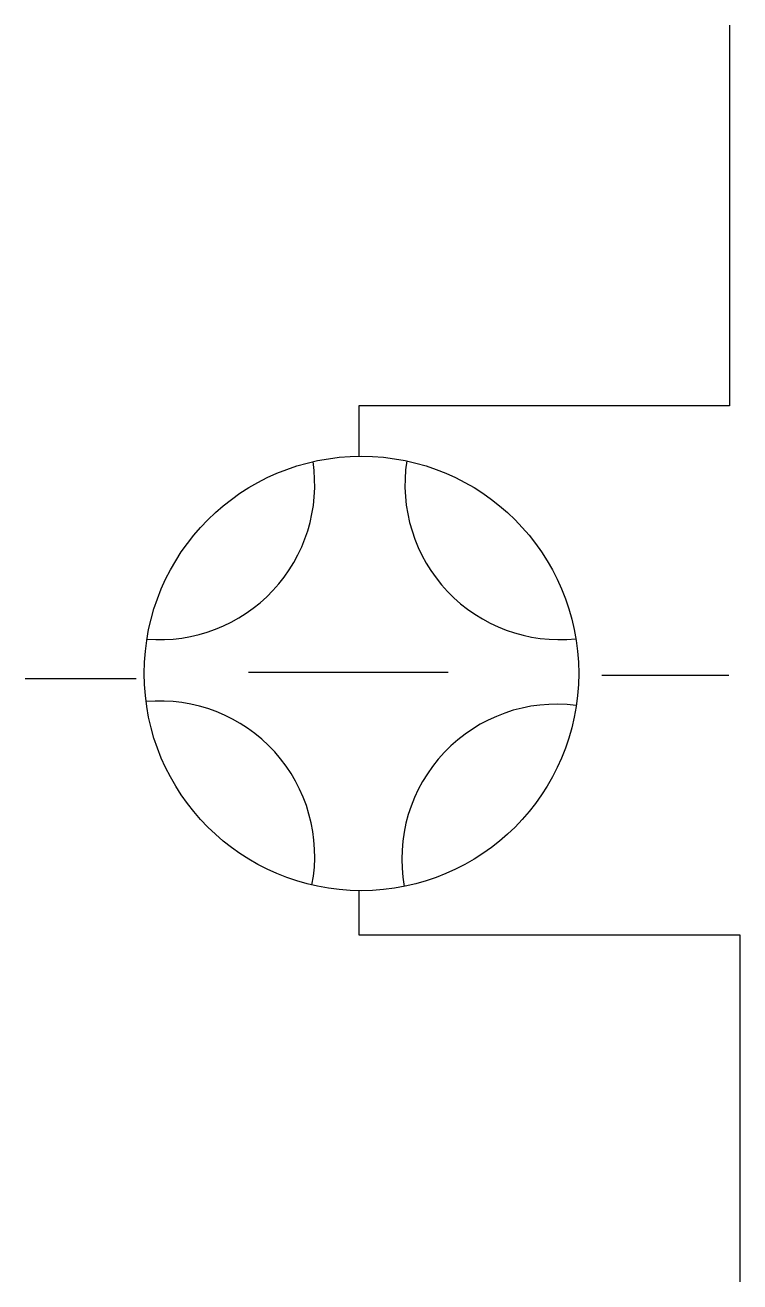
# Model space of a CAD drawing. Header units: millimetres. Extents: x 79 to 604, y 24 to 66.
# Drawn here: x 602.72 to 603.97, y 53.854 to 56.052 of the extents above.
import ezdxf

# ---------------------------------------------------------------- set-up
doc = ezdxf.new("R2010")
doc.units = ezdxf.units.MM

msp = doc.modelspace()

# ---------------------------------------------------------------- linework, layer by layer
for p, q in [((603.9523, 56.052), (603.9523, 55.3864)), ((603.9523, 55.3864), (603.3041, 55.3864)), ((603.3041, 55.3864), (603.3041, 55.2981)), ((602.7201, 54.9092), (602.9141, 54.9092)), ((603.111, 54.9203), (603.4603, 54.9203)), ((603.7292, 54.9148), (603.951, 54.9148)), ((603.3041, 54.5382), (603.3041, 54.4612)), ((603.3041, 54.4612), (603.9704, 54.4612)), ((603.9704, 54.4612), (603.9704, 53.854))]:
    msp.add_line(p, q)
msp.add_circle((603.3084, 54.9181), 0.38)
for centre, start, end in [((602.9558, 55.2482), 265.2033, 8.56), ((603.6554, 55.2482), 171.1881, 275.9494), ((602.9558, 54.599), 349.1686, 95.1324), ((603.6499, 54.5935), 82.7199, 190.1887)]:
    msp.add_arc(centre, 0.2709, start, end)

doc.saveas('drawing.dxf')
